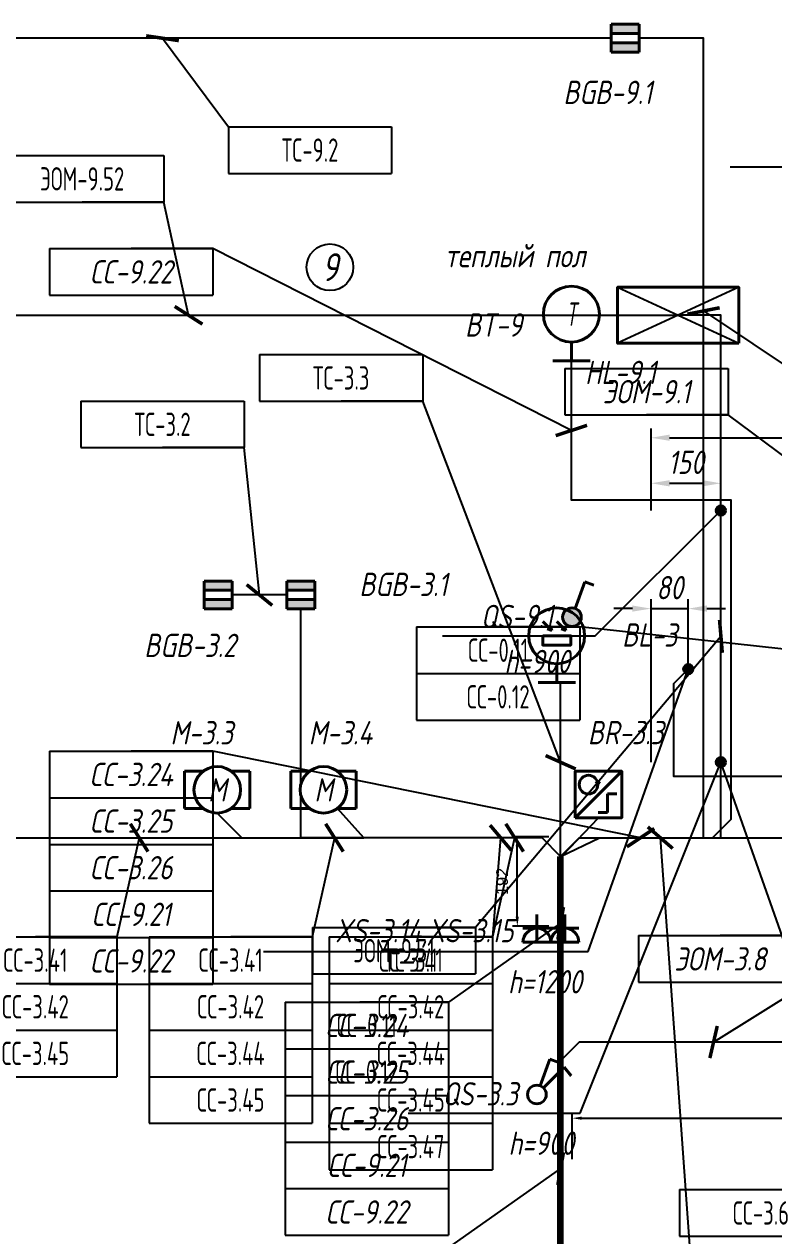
# Model space of a CAD drawing. Header units: millimetres. Extents: x -8189 to 16488, y -6763 to 17206.
# Drawn here: x 5857 to 7465, y 12224 to 14823 of the extents above; entities that cross this region are included whole.
import ezdxf
from ezdxf.enums import TextEntityAlignment as Align

# ---------------------------------------------------------------- set-up
doc = ezdxf.new("R2010")
doc.units = ezdxf.units.MM
for name, color, linetype in [('01 Экспликация', 7, 'Continuous'), ('02 Розетки', 7, 'Continuous'), ('03 Стационарное ЭО', 7, 'Continuous'), ('04 Освещение', 7, 'Continuous'), ('05 Слаботочка', 7, 'Continuous'), ('06 Авт-ка климата', 7, 'Continuous'), ('07 Авт-ка общая', 7, 'Continuous'), ('08 Пож. и техн. сигн.', 7, 'Continuous'), ('10 Привязка', 7, 'Continuous'), ('12 Трассы и коробки 220', 7, 'Continuous'), ('13 Трассы и коробки слаботочки', 7, 'Continuous'), ('14 Лотки', 7, 'Continuous')]:
    doc.layers.add(name, color=color, linetype=linetype)
doc.layers.add('11 Привязка размеры', color=7, linetype='Continuous', plot=False)
doc.styles.add('GOST typeA', font='GOST_A.TTF')
doc.styles.get("Standard").update_dxf_attribs({"font": 'arial.ttf'})
doc.styles.add('ГОСТ-ISOCPEUR', font='isocpeui.ttf', dxfattribs={"width": 0.8})
doc.linetypes.add('220V_LINE', pattern='A,0.2,-0.05,["~220V",Standard,S=0.1,R=0,X=0,Y=-0.05],-0.4,0.1', length=0.75)
doc.dimstyles.new('ISO-25', dxfattribs={"dimtxt": 2.5, "dimasz": 2.5, "dimexe": 1.25, "dimexo": 0.625, "dimtad": 1, "dimtxsty": 'Standard', "dimcen": 2.5, "dimadec": 0, "dimazin": 0, "dimtfac": 1, "dimtmove": 0, "dimatfit": 3, "dimfxl": 1, "dimarcsym": 0})

# ---------------------------------------------------------------- blocks, each defined once
blk = doc.blocks.new('*D80')
at = {"layer": '11 Привязка размеры', "color": 0, "lineweight": -2}
for p, q in [((7201.2, 13780.1), (7201.2, 13956.3)), ((7241.2, 13936.3), (7961.2, 13936.3)), ((8001.2, 13780.1), (8001.2, 13956.3))]:
    blk.add_line(p, q, dxfattribs=at)
at = {"layer": '11 Привязка размеры', "color": 0}
for points in [[(7241.2, 13943), (7241.2, 13929.7), (7201.2, 13936.3)], [(7961.2, 13929.7), (7961.2, 13943), (8001.2, 13936.3)]]:
    blk.add_solid(points, dxfattribs=at)
at = {"layer": 'Defpoints', "color": 0}
for p in [(8001.2, 13936.3), (7201.2, 13780.1), (8001.2, 13780.1)]:
    blk.add_point(p, dxfattribs=at)
at = {"layer": '11 Привязка размеры', "color": 0, "insert": (7554.9, 13981.3), "char_height": 50, "attachment_point": 5, "style": 'ГОСТ-ISOCPEUR'}
blk.add_mtext('800', dxfattribs=at)
blk = doc.blocks.new('электродвигатель')
at = {"color": 0, "lineweight": -2}
for p, q in [((0, 4), (0, 0)), ((0, 4), (2, 4)), ((5, 4), (7, 4)), ((7, 4), (7, 0)), ((0, 0), (2, 0)), ((5, 0), (7, 0))]:
    blk.add_line(p, q, dxfattribs=at)
blk.add_circle((3.5, 2), 2.5, dxfattribs=at)
at = {"color": 0, "lineweight": -2, "style": 'ГОСТ-ISOCPEUR', "width": 0.8}
blk.add_text('M', height=2.5, rotation=360, dxfattribs=at).set_placement((3.5, 2), align=Align.MIDDLE_CENTER)
blk = doc.blocks.new('энкодер')
at = {"color": 0, "lineweight": -2}
for p, q in [((0, 0), (5, 5)), ((2.43, 3.56), (2.2, 3.9)), ((2.43, 3.56), (2.66, 3.9)), ((3.48, 0.56), (3.48, 2.56)), ((3.48, 2.56), (4.48, 2.56)), ((2.48, 0.56), (3.48, 0.56))]:
    blk.add_line(p, q, dxfattribs=at)
blk.add_lwpolyline([(0, 0), (0, 5), (5, 5), (5, 0)], close=True, dxfattribs=at)
blk.add_circle((1.43, 3.56), 1, dxfattribs=at)
blk = doc.blocks.new('геркон')
at = {"lineweight": -2}
for points in [[(3, 2), (3, 3), (0, 3), (0, 2)], [(3, 0), (3, 1), (0, 1), (0, 0)]]:
    blk.add_hatch(color=0, dxfattribs=at).paths.add_polyline_path(points)
at = {"color": 0, "lineweight": -2}
for p, q in [((0, 0), (0, 3)), ((0, 3), (3, 3)), ((3, 3), (3, 0)), ((0, 2), (3, 2)), ((0, 1), (3, 1)), ((3, 0), (0, 0))]:
    blk.add_line(p, q, dxfattribs=at)
blk = doc.blocks.new('кнопка 1 открытая IP44')
at = {"lineweight": -2}
blk.add_hatch(color=0, dxfattribs=at).paths.add_polyline_path([(-1, 0, 1), (1, 0, 1)])
at = {"color": 0, "lineweight": -2}
for p, q in [((0.35, 0.94), (1.39, 3.78)), ((1.39, 3.78), (2.34, 3.45))]:
    blk.add_line(p, q, dxfattribs=at)
blk.add_circle((0, 0), 1, dxfattribs=at)
blk = doc.blocks.new('розетка скрытая трехполюсная')
at = {"color": 0, "lineweight": -2}
for p, q in [((0, 0), (0, 3)), ((-1.5, 1.5), (1.5, 1.5)), ((-1.5, 0), (1.5, 0))]:
    blk.add_line(p, q, dxfattribs=at)
blk.add_arc((0, 0), 1.5, 0, 180, dxfattribs=at)
blk = doc.blocks.new('кнопка 2')
at = {"color": 0, "lineweight": -2}
for p, q in [((0.35, 0.94), (1.39, 3.78)), ((0.71, 0.71), (2.93, 2.93)), ((1.39, 3.78), (2.34, 3.45)), ((2.93, 2.93), (3.66, 2))]:
    blk.add_line(p, q, dxfattribs=at)
blk.add_circle((0, 0), 1, dxfattribs=at)
blk = doc.blocks.new('*D125')
at = {"layer": '11 Привязка размеры', "color": 0, "lineweight": -2}
for p, q in [((7161.2, 13569.8), (7121.2, 13569.8)), ((7201.2, 13240.1), (7201.2, 13589.8)), ((7201.2, 13569.8), (7281.2, 13569.8)), ((7281.2, 13440.1), (7281.2, 13589.8)), ((7321.2, 13569.8), (7361.2, 13569.8))]:
    blk.add_line(p, q, dxfattribs=at)
at = {"layer": '11 Привязка размеры', "color": 0}
for points in [[(7161.2, 13563.2), (7161.2, 13576.5), (7201.2, 13569.8)], [(7321.2, 13576.5), (7321.2, 13563.2), (7281.2, 13569.8)]]:
    blk.add_solid(points, dxfattribs=at)
at = {"layer": 'Defpoints', "color": 0}
for p in [(7281.2, 13569.8), (7281.2, 13440.1), (7201.2, 13240.1)]:
    blk.add_point(p, dxfattribs=at)
at = {"layer": '11 Привязка размеры', "color": 0, "insert": (7241.2, 13614.8), "char_height": 50, "attachment_point": 5, "style": 'ГОСТ-ISOCPEUR'}
blk.add_mtext('80', dxfattribs=at)
blk = doc.blocks.new('*D126')
at = {"layer": '11 Привязка размеры', "color": 0, "lineweight": -2}
for p, q in [((7201.2, 13780.1), (7201.2, 13858.6)), ((7351.2, 13780.1), (7351.2, 13858.6)), ((7241.2, 13838.6), (7311.2, 13838.6))]:
    blk.add_line(p, q, dxfattribs=at)
at = {"layer": '11 Привязка размеры', "color": 0}
for points in [[(7241.2, 13845.3), (7241.2, 13831.9), (7201.2, 13838.6)], [(7311.2, 13831.9), (7311.2, 13845.3), (7351.2, 13838.6)]]:
    blk.add_solid(points, dxfattribs=at)
at = {"layer": 'Defpoints', "color": 0}
for p in [(7351.2, 13838.6), (7201.2, 13780.1), (7351.2, 13780.1)]:
    blk.add_point(p, dxfattribs=at)
at = {"layer": '11 Привязка размеры', "color": 0, "insert": (7276.2, 13883.6), "char_height": 50, "attachment_point": 5, "style": 'ГОСТ-ISOCPEUR'}
blk.add_mtext('150', dxfattribs=at)
blk = doc.blocks.new('фотоэлемент')
at = {"color": 0, "lineweight": -2}
for p, q in [((-1.48, 6.52), (-0.51, 5.55)), ((0.02, 6.52), (0.99, 5.55)), ((-0.51, 5.55), (-1.02, 5.74)), ((-0.51, 5.55), (-0.7, 6.06)), ((0.99, 5.55), (0.48, 5.74)), ((0.99, 5.55), (0.8, 6.06)), ((0, 2), (0, 0)), ((-2, 0), (2, 0))]:
    blk.add_line(p, q, dxfattribs=at)
blk.add_lwpolyline([(-1.5, 5), (1.5, 5), (1.5, 4), (-1.5, 4)], close=True, dxfattribs=at)
blk.add_circle((0, 5), 3, dxfattribs=at)
blk = doc.blocks.new('*T217')
at = {"layer": '02 Розетки', "color": 0, "lineweight": -2}
for p, q in [((0, 0), (350, 0)), ((0, 0), (0, -100)), ((350, 0), (350, -100)), ((0, -100), (350, -100))]:
    blk.add_line(p, q, dxfattribs=at)
at = {"layer": '02 Розетки', "color": 0, "insert": (175, -50), "char_height": 50, "width": 330, "attachment_point": 5, "style": 'ГОСТ-ISOCPEUR'}
blk.add_mtext('{ЭОМ-3.8}', dxfattribs=at)
blk = doc.blocks.new('*T219')
at = {"layer": '02 Розетки', "color": 0, "lineweight": -2}
for p, q in [((0, 0), (350, 0)), ((0, 0), (0, -100)), ((350, 0), (350, -100)), ((0, -100), (350, -100))]:
    blk.add_line(p, q, dxfattribs=at)
at = {"layer": '02 Розетки', "color": 0, "insert": (175, -50), "char_height": 50, "width": 330, "attachment_point": 5, "style": 'ГОСТ-ISOCPEUR'}
blk.add_mtext('{ЭОМ-9.1}', dxfattribs=at)
blk = doc.blocks.new('*T352')
at = {"layer": '04 Освещение', "color": 0, "lineweight": -2}
for p, q in [((0, 0), (350, 0)), ((0, 0), (0, -100)), ((350, 0), (350, -100)), ((0, -100), (350, -100))]:
    blk.add_line(p, q, dxfattribs=at)
at = {"layer": '04 Освещение', "color": 0, "insert": (175, -50), "char_height": 50, "width": 330, "attachment_point": 5, "style": 'GOST typeA'}
blk.add_mtext('{\\W0.8;ЭОМ-9.52}', dxfattribs=at)
blk = doc.blocks.new('*T402')
at = {"layer": '04 Освещение', "color": 0, "lineweight": -2}
for p, q in [((0, 0), (350, 0)), ((0, 0), (0, -100)), ((350, 0), (350, -100)), ((0, -100), (350, -100))]:
    blk.add_line(p, q, dxfattribs=at)
at = {"layer": '04 Освещение', "color": 0, "insert": (175, -50), "char_height": 50, "width": 330, "attachment_point": 5, "style": 'GOST typeA'}
blk.add_mtext('{\\W0.8;ЭОМ-9.51}', dxfattribs=at)
blk = doc.blocks.new('датчик температуры')
at = {"color": 0, "lineweight": -2}
for p, q in [((0, 2), (0, 0)), ((-2, 0), (2, 0))]:
    blk.add_line(p, q, dxfattribs=at)
blk.add_circle((0, 5), 3, dxfattribs=at)
at = {"color": 0, "lineweight": -2, "style": 'ГОСТ-ISOCPEUR', "width": 0.6}
blk.add_text('T', height=2.5, rotation=360, dxfattribs=at).set_placement((-0.01, 5), align=Align.MIDDLE_CENTER)
blk = doc.blocks.new('*T578')
at = {"layer": '06 Авт-ка климата', "color": 0, "lineweight": -2}
for p, q in [((0, 0), (350, 0)), ((0, 0), (0, -500)), ((350, 0), (350, -500)), ((0, -100), (350, -100)), ((0, -200), (350, -200)), ((0, -300), (350, -300)), ((0, -400), (350, -400)), ((0, -500), (350, -500))]:
    blk.add_line(p, q, dxfattribs=at)
at = {"layer": '06 Авт-ка климата', "color": 0, "char_height": 50, "width": 330, "attachment_point": 5, "style": 'ГОСТ-ISOCPEUR'}
for s, insert in [('{СС-3.24}', (175, -50)), ('{СС-3.25}', (175, -150)), ('{СС-3.26}', (175, -250)), ('{СС-9.21}', (175, -350)), ('{СС-9.22}', (175, -450))]:
    blk.add_mtext(s, dxfattribs=dict(at, insert=insert))
blk = doc.blocks.new('*T599')
at = {"layer": '06 Авт-ка климата', "color": 0, "lineweight": -2}
for p, q in [((0, 0), (350, 0)), ((0, 0), (0, -500)), ((350, 0), (350, -500)), ((0, -100), (350, -100)), ((0, -200), (350, -200)), ((0, -300), (350, -300)), ((0, -400), (350, -400)), ((0, -500), (350, -500))]:
    blk.add_line(p, q, dxfattribs=at)
at = {"layer": '06 Авт-ка климата', "color": 0, "char_height": 50, "width": 330, "attachment_point": 5, "style": 'ГОСТ-ISOCPEUR'}
for s, insert in [('{СС-3.24}', (175, -50)), ('{СС-3.25}', (175, -150)), ('{СС-3.26}', (175, -250)), ('{СС-9.21}', (175, -350)), ('{СС-9.22}', (175, -450))]:
    blk.add_mtext(s, dxfattribs=dict(at, insert=insert))
blk = doc.blocks.new('*T601')
at = {"layer": '06 Авт-ка климата', "color": 0, "lineweight": -2}
for p, q in [((0, 0), (350, 0)), ((0, 0), (0, -100)), ((350, 0), (350, -100)), ((0, -100), (350, -100))]:
    blk.add_line(p, q, dxfattribs=at)
at = {"layer": '06 Авт-ка климата', "color": 0, "insert": (175, -50), "char_height": 50, "width": 330, "attachment_point": 5, "style": 'ГОСТ-ISOCPEUR'}
blk.add_mtext('{СС-9.22}', dxfattribs=at)
blk = doc.blocks.new('*T650')
at = {"layer": '05 Слаботочка', "color": 0, "lineweight": -2}
for p, q in [((0, 0), (350, 0)), ((0, 0), (0, -100)), ((350, 0), (350, -100)), ((0, -100), (350, -100))]:
    blk.add_line(p, q, dxfattribs=at)
at = {"layer": '05 Слаботочка', "color": 0, "insert": (175, -50), "char_height": 50, "width": 330, "attachment_point": 5, "style": 'GOST typeA'}
blk.add_mtext('{\\W0.8;СС-3.6}', dxfattribs=at)
blk = doc.blocks.new('*T679')
at = {"layer": '05 Слаботочка', "color": 0, "lineweight": -2}
for p, q in [((0, 0), (350, 0)), ((0, 0), (0, -200)), ((350, 0), (350, -200)), ((0, -100), (350, -100)), ((0, -200), (350, -200))]:
    blk.add_line(p, q, dxfattribs=at)
at = {"layer": '05 Слаботочка', "color": 0, "char_height": 50, "width": 330, "attachment_point": 5, "style": 'GOST typeA'}
for s, insert in [('{\\W0.8;СС-0.11}', (175, -50)), ('{\\W0.8;СС-0.12}', (175, -150))]:
    blk.add_mtext(s, dxfattribs=dict(at, insert=insert))
blk = doc.blocks.new('*T680')
at = {"layer": '05 Слаботочка', "color": 0, "lineweight": -2}
for p, q in [((0, 0), (350, 0)), ((0, 0), (0, -200)), ((350, 0), (350, -200)), ((0, -100), (350, -100)), ((0, -200), (350, -200))]:
    blk.add_line(p, q, dxfattribs=at)
at = {"layer": '05 Слаботочка', "color": 0, "char_height": 50, "width": 330, "attachment_point": 5, "style": 'GOST typeA'}
for s, insert in [('{\\W0.8;СС-0.11}', (175, -50)), ('{\\W0.8;СС-0.12}', (175, -150))]:
    blk.add_mtext(s, dxfattribs=dict(at, insert=insert))
blk = doc.blocks.new('*T691')
at = {"layer": '07 Авт-ка общая', "color": 0, "lineweight": -2}
for p, q in [((0, 0), (350, 0)), ((0, 0), (0, -300)), ((350, 0), (350, -300)), ((0, -100), (350, -100)), ((0, -200), (350, -200)), ((0, -300), (350, -300))]:
    blk.add_line(p, q, dxfattribs=at)
at = {"layer": '07 Авт-ка общая', "color": 0, "char_height": 50, "width": 330, "attachment_point": 5, "style": 'GOST typeA'}
for s, insert in [('{\\W0.8;СС-3.41}', (175, -50)), ('{\\W0.8;СС-3.42}', (175, -150)), ('{\\W0.8;СС-3.45}', (175, -250))]:
    blk.add_mtext(s, dxfattribs=dict(at, insert=insert))
blk = doc.blocks.new('*T692')
at = {"layer": '07 Авт-ка общая', "color": 0, "lineweight": -2}
for p, q in [((0, 0), (350, 0)), ((0, 0), (0, -400)), ((350, 0), (350, -400)), ((0, -100), (350, -100)), ((0, -200), (350, -200)), ((0, -300), (350, -300)), ((0, -400), (350, -400))]:
    blk.add_line(p, q, dxfattribs=at)
at = {"layer": '07 Авт-ка общая', "color": 0, "char_height": 50, "width": 330, "attachment_point": 5, "style": 'GOST typeA'}
for s, insert in [('{\\W0.8;СС-3.41}', (175, -50)), ('{\\W0.8;СС-3.42}', (175, -150)), ('{\\W0.8;СС-3.44}', (175, -250)), ('{\\W0.8;СС-3.45}', (175, -350))]:
    blk.add_mtext(s, dxfattribs=dict(at, insert=insert))
blk = doc.blocks.new('*T693')
at = {"layer": '07 Авт-ка общая', "color": 0, "lineweight": -2}
for p, q in [((0, 0), (350, 0)), ((0, 0), (0, -500)), ((350, 0), (350, -500)), ((0, -100), (350, -100)), ((0, -200), (350, -200)), ((0, -300), (350, -300)), ((0, -400), (350, -400)), ((0, -500), (350, -500))]:
    blk.add_line(p, q, dxfattribs=at)
at = {"layer": '07 Авт-ка общая', "color": 0, "char_height": 50, "width": 330, "attachment_point": 5, "style": 'GOST typeA'}
for s, insert in [('{\\W0.8;СС-3.41}', (175, -50)), ('{\\W0.8;СС-3.42}', (175, -150)), ('{\\W0.8;СС-3.44}', (175, -250)), ('{\\W0.8;СС-3.45}', (175, -350)), ('{\\W0.8;СС-3.47}', (175, -450))]:
    blk.add_mtext(s, dxfattribs=dict(at, insert=insert))
blk = doc.blocks.new('*T726')
at = {"layer": '08 Пож. и техн. сигн.', "color": 0, "lineweight": -2}
for p, q in [((0, 0), (350, 0)), ((0, 0), (0, -100)), ((350, 0), (350, -100)), ((0, -100), (350, -100))]:
    blk.add_line(p, q, dxfattribs=at)
at = {"layer": '08 Пож. и техн. сигн.', "color": 0, "insert": (175, -50), "char_height": 50, "width": 330, "attachment_point": 5, "style": 'GOST typeA'}
blk.add_mtext('{\\W0.8;ТС-3.1}', dxfattribs=at)
blk = doc.blocks.new('*T764')
at = {"layer": '08 Пож. и техн. сигн.', "color": 0, "lineweight": -2}
for p, q in [((0, 0), (350, 0)), ((0, 0), (0, -100)), ((350, 0), (350, -100)), ((0, -100), (350, -100))]:
    blk.add_line(p, q, dxfattribs=at)
at = {"layer": '08 Пож. и техн. сигн.', "color": 0, "insert": (175, -50), "char_height": 50, "width": 330, "attachment_point": 5, "style": 'GOST typeA'}
blk.add_mtext('{\\W0.8;ТС-3.2}', dxfattribs=at)
blk = doc.blocks.new('*T765')
at = {"layer": '08 Пож. и техн. сигн.', "color": 0, "lineweight": -2}
for p, q in [((0, 0), (350, 0)), ((0, 0), (0, -100)), ((350, 0), (350, -100)), ((0, -100), (350, -100))]:
    blk.add_line(p, q, dxfattribs=at)
at = {"layer": '08 Пож. и техн. сигн.', "color": 0, "insert": (175, -50), "char_height": 50, "width": 330, "attachment_point": 5, "style": 'GOST typeA'}
blk.add_mtext('{\\W0.8;ТС-3.3}', dxfattribs=at)
blk = doc.blocks.new('*T766')
at = {"layer": '08 Пож. и техн. сигн.', "color": 0, "lineweight": -2}
for p, q in [((0, 0), (350, 0)), ((0, 0), (0, -100)), ((350, 0), (350, -100)), ((0, -100), (350, -100))]:
    blk.add_line(p, q, dxfattribs=at)
at = {"layer": '08 Пож. и техн. сигн.', "color": 0, "insert": (175, -50), "char_height": 50, "width": 330, "attachment_point": 5, "style": 'GOST typeA'}
blk.add_mtext('{\\W0.8;ТС-9.2}', dxfattribs=at)
blk = doc.blocks.new('*D823')
at = {"layer": '14 Лотки', "color": 0, "lineweight": -2}
for p, q in [((7032.4, 12388.6), (7032.4, 12486.6)), ((7052.4, 12476.6), (8771.2, 12476.6)), ((8791.2, 12388.6), (8791.2, 12486.6))]:
    blk.add_line(p, q, dxfattribs=at)
at = {"layer": '14 Лотки', "color": 0}
for points in [[(7052.4, 12479.9), (7052.4, 12473.2), (7032.4, 12476.6)], [(8771.2, 12473.2), (8771.2, 12479.9), (8791.2, 12476.6)]]:
    blk.add_solid(points, dxfattribs=at)
at = {"layer": 'Defpoints', "color": 0}
for p in [(8791.2, 12476.6), (7032.4, 12388.6), (8791.2, 12388.6)]:
    blk.add_point(p, dxfattribs=at)
at = {"layer": '14 Лотки', "color": 0, "insert": (7911.8, 12509.1), "char_height": 25, "attachment_point": 5}
blk.add_mtext('1759', dxfattribs=at)
blk = doc.blocks.new('*D824')
at = {"layer": '14 Лотки', "color": 0, "lineweight": -2}
for p, q in [((6982.4, 13080.1), (6904.4, 13080.1)), ((6914.4, 12908.6), (6914.4, 13060.1)), ((6982.4, 12888.6), (6904.4, 12888.6))]:
    blk.add_line(p, q, dxfattribs=at)
at = {"layer": '14 Лотки', "color": 0}
for points in [[(6917.7, 13060.1), (6911, 13060.1), (6914.4, 13080.1)], [(6911, 12908.6), (6917.7, 12908.6), (6914.4, 12888.6)]]:
    blk.add_solid(points, dxfattribs=at)
at = {"layer": 'Defpoints', "color": 0}
for p in [(6914.4, 13080.1), (6982.4, 13080.1), (6982.4, 12888.6)]:
    blk.add_point(p, dxfattribs=at)
at = {"layer": '14 Лотки', "color": 0, "insert": (6881.9, 12984.4), "char_height": 25, "attachment_point": 5, "rotation": 90}
blk.add_mtext('192', dxfattribs=at)

msp = doc.modelspace()

# ---------------------------------------------------------------- hatches: boundary and pattern name
at = {"layer": '02 Розетки'}
msp.add_hatch(color=256, dxfattribs=at).paths.add_polyline_path([(7271.2, 13440.1, 1), (7291.2, 13440.1, 1)])
at = {"layer": '04 Освещение'}
msp.add_hatch(color=256, dxfattribs=at).paths.add_polyline_path([(7341.2, 13780.1, 1), (7361.2, 13780.1, 1)])
at = {"layer": '10 Привязка'}
msp.add_hatch(color=256, dxfattribs=at).paths.add_polyline_path([(7341.2, 13240.1, 1), (7361.2, 13240.1, 1)])

# ---------------------------------------------------------------- linework, layer by layer
at = {"layer": '01 Экспликация'}
msp.add_circle((6512.6, 14302.2), 50, dxfattribs=at)
at = {"layer": '02 Розетки'}
for p, q in [((7066.5, 12833.9), (7281.2, 13440.1)), ((6369.9, 12833.9), (7066.5, 12833.9))]:
    msp.add_line(p, q, dxfattribs=at)
at = {"layer": '02 Розетки', "lineweight": 40}
msp.add_circle((7281.2, 13440.1), 10, dxfattribs=at)
at = {"layer": '03 Стационарное ЭО', "color": 7}
msp.add_line((7371.3, 14517.2), (8335.6, 14517.2), dxfattribs=at)
at = {"layer": '04 Освещение', "color": 3}
for p, q in [((7129.4, 14259), (7389.4, 14139)), ((7389.4, 14259), (7129.4, 14139))]:
    msp.add_line(p, q, dxfattribs=at)
at = {"layer": '04 Освещение'}
for p, q in [((7081.7, 13511.4), (7351.2, 13780.1)), ((6753.8, 13511.4), (7081.7, 13511.4)), ((7049.6, 12487.4), (7351.2, 13240.1)), ((6680.4, 12487.4), (7049.6, 12487.4))]:
    msp.add_line(p, q, dxfattribs=at)
at = {"layer": '04 Освещение', "color": 3, "lineweight": 40}
msp.add_lwpolyline([(7389.4, 14139), (7389.4, 14259), (7129.4, 14259), (7129.4, 14139)], close=True, dxfattribs=at)
at = {"layer": '04 Освещение', "linetype": '220V_LINE', "ltscale": 200, "flags": 128}
for points in [[(5533.1, 14199), (7259.4, 14199)], [(7351.2, 13780.1), (7351.2, 14199), (7259.4, 14199), (7259.4, 14199)], [(7351.2, 13240.1), (7351.2, 13780.1)]]:
    msp.add_lwpolyline(points, dxfattribs=at)
at = {"layer": '04 Освещение', "lineweight": 40}
msp.add_circle((7351.2, 13780.1), 10, dxfattribs=at)
at = {"layer": '05 Слаботочка'}
for points in [[(7007.4, 13038.3), (7047.4, 13078.3), (7738.6, 13078.3), (7738.6, 13832.6)], [(8791.2, 12639.9), (7047.4, 12639.9), (7007.4, 12599.9)]]:
    msp.add_lwpolyline(points, dxfattribs=at)
at = {"layer": '06 Авт-ка климата'}
for points in [[(7332.9, 13078.3), (7372.9, 13118.3), (7372.9, 13802.3), (7030.4, 13802.3), (7030.4, 14101.5)], [(7007.4, 13038.3), (7047.4, 13078.3), (8145.2, 13078.3)]]:
    msp.add_lwpolyline(points, dxfattribs=at)
at = {"layer": '07 Авт-ка общая'}
msp.add_line((7600.7, 12531.5), (7351.2, 13240.1), dxfattribs=at)
for points in [[(7007.4, 13038.3), (7090.9, 13078.3), (7351.2, 13078.3), (7351.2, 13240.1)], [(6270.7, 13131), (6323.4, 13078.3), (6585.1, 13078.3)], [(7007.4, 13038.3), (6967.4, 13078.3), (6585.1, 13078.3), (6528.7, 13141)], [(5558, 13121), (5600.6, 13078.3), (6323.4, 13078.3)], [(7011.9, 13040.9), (7088.6, 13121)]]:
    msp.add_lwpolyline(points, dxfattribs=at)
at = {"layer": '08 Пож. и техн. сигн.'}
msp.add_line((6419.9, 13599), (6302.7, 13599), dxfattribs=at)
for points in [[(7115.8, 14793.4), (5523.8, 14793.4)], [(7007.4, 13038.3), (7047.4, 13078.3), (7313.8, 13078.3), (7313.8, 14793.4), (7175.8, 14793.4)], [(7007.4, 13038.3), (6967.4, 13078.3), (6449.9, 13078.3), (6449.9, 13569)], [(7007.4, 13038.3), (7007.4, 13411.5)]]:
    msp.add_lwpolyline(points, dxfattribs=at)
at = {"layer": '10 Привязка', "lineweight": 40}
msp.add_circle((7351.2, 13240.1), 10, dxfattribs=at)
at = {"layer": '12 Трассы и коробки 220', "linetype": '220V_LINE', "ltscale": 200, "flags": 128}
msp.add_lwpolyline([(8322.8, 13209.4), (8298.7, 13209.4), (7250.5, 13209.4), (7250.5, 13409.4), (7281.2, 13440.1)], dxfattribs=at)
at = {"layer": '13 Трассы и коробки слаботочки', "lineweight": 100}
msp.add_line((7007.4, 9570.1), (7007.4, 13038.3), dxfattribs=at)

# ---------------------------------------------------------------- block references
for name, p in [('*T766', (6294.8, 14603.5)), ('*T352', (5806, 14541.7)), ('*T601', (5911.2, 14342.2)), ('*T765', (6361.5, 14114.6)), ('*T219', (7016.7, 14085.2)), ('*T764', (5978.5, 14015.1)), ('*T680', (6698.4, 13530.5)), ('*T599', (5911.2, 13264)), ('*T691', (5705.7, 12865.6)), ('*T692', (6124.6, 12865.6)), ('*T402', (6475, 12886)), ('*T693', (6511.1, 12865.6)), ('*T726', (6511.1, 12865.6)), ('*T217', (7174.6, 12868.3)), ('*T578', (6416.7, 12725.4)), ('*T679', (6416.7, 12725.4)), ('*T650', (7262, 12323.3))]:
    msp.add_blockref(name, p)
at = {"layer": '02 Розетки', "color": 1, "lineweight": 40, "xscale": 20, "yscale": 20, "zscale": 20}
for p in [(6956.5, 12853.9), (7016.5, 12853.9)]:
    msp.add_blockref('розетка скрытая трехполюсная', p, dxfattribs=at)
at = {"layer": '04 Освещение', "color": 3, "lineweight": 40, "xscale": 20, "yscale": 20, "zscale": 20}
for name, p in [('кнопка 1 открытая IP44', (7031.7, 13551.4)), ('кнопка 2', (6956.4, 12527.4))]:
    msp.add_blockref(name, p, dxfattribs=at)
at = {"layer": '06 Авт-ка климата', "lineweight": 40, "xscale": 20, "yscale": 20, "zscale": 20}
msp.add_blockref('датчик температуры', (7030.4, 14101.5), dxfattribs=at)
at = {"layer": '07 Авт-ка общая', "lineweight": 40, "xscale": 20, "yscale": 20, "zscale": 20}
for name, p in [('электродвигатель', (6200.7, 13141)), ('электродвигатель', (6428.7, 13141)), ('энкодер', (7038.6, 13121))]:
    msp.add_blockref(name, p, dxfattribs=at)
at = {"layer": '08 Пож. и техн. сигн.', "lineweight": 40, "xscale": 20, "yscale": 20, "zscale": 20}
for name, p in [('геркон', (7115.8, 14763.4)), ('геркон', (6242.7, 13569)), ('геркон', (6419.9, 13569)), ('фотоэлемент', (6998.9, 13411.5))]:
    msp.add_blockref(name, p, dxfattribs=at)

# ---------------------------------------------------------------- texts
at = {"layer": '01 Экспликация', "style": 'ГОСТ-ISOCPEUR', "width": 0.8}
msp.add_text('9', height=60, dxfattribs=at).set_placement((6512.6, 14302.2), align=Align.MIDDLE)
at = {"layer": '02 Розетки', "linetype": 'Continuous', "style": 'ГОСТ-ISOCPEUR', "width": 0.8}
for s, p in [('XS-3.14,XS-3.15', (6906.5, 12853.9)), ('h=1200', (7053.3, 12744.3))]:
    msp.add_text(s, height=50, dxfattribs=at).set_placement(p, align=Align.RIGHT)
at = {"layer": '04 Освещение', "linetype": 'Continuous', "style": 'ГОСТ-ISOCPEUR', "width": 0.8}
for s, p in [('HL-9.1', (7212, 14051.5)), ('QS-9.1', (6991.2, 13528)), ('QS-3.3', (6915.9, 12503.9)), ('h=900', (7036.3, 12397.9))]:
    msp.add_text(s, height=50, dxfattribs=at).set_placement(p, align=Align.RIGHT)
msp.add_text('h=900', height=50, dxfattribs=at).set_placement((6886.7, 13431.4))
at = {"layer": '06 Авт-ка климата', "linetype": 'Continuous', "style": 'ГОСТ-ISOCPEUR', "width": 0.8}
for s, p in [('теплый пол', (7060.8, 14301.9)), ('BT-9', (6924.7, 14153.3))]:
    msp.add_text(s, height=50, dxfattribs=at).set_placement(p, align=Align.RIGHT)
at = {"layer": '07 Авт-ка общая', "linetype": 'Continuous', "style": 'ГОСТ-ISOCPEUR', "width": 0.8}
for s, p in [('M-3.3', (6304.7, 13278.4)), ('M-3.4', (6603.3, 13278.4)), ('BR-3.3', (7228.2, 13278.8))]:
    msp.add_text(s, height=50, dxfattribs=at).set_placement(p, align=Align.RIGHT)
at = {"layer": '08 Пож. и техн. сигн.', "linetype": 'Continuous', "style": 'ГОСТ-ISOCPEUR', "width": 0.8}
for s, p in [('BGB-9.1', (7203.9, 14652.3)), ('BGB-3.1', (6764.9, 13596.7)), ('BGB-3.2', (6310.8, 13465.9)), ('BL-3', (7257.5, 13488.2))]:
    msp.add_text(s, height=50, dxfattribs=at).set_placement(p, align=Align.RIGHT)

# ---------------------------------------------------------------- dimensions: what is measured, and where the dimension line sits
at = {"layer": '11 Привязка размеры'}
for base, p1, p2, picture, middle in [((8001.2, 13936.3), (7201.2, 13780.1), (8001.2, 13780.1), '*D80', (7554.9, 13936.3)), ((7281.2, 13569.8), (7201.2, 13240.1), (7281.2, 13440.1), '*D125', (7241.2, 13569.8))]:
    dim = msp.add_linear_dim(base=base, p1=p1, p2=p2, dimstyle='ISO-25', override={"dimtxt": 50, "dimasz": 40, "dimexe": 20, "dimexo": 0, "dimgap": 20, "dimdec": 0, "dimtxsty": 'ГОСТ-ISOCPEUR'}, dxfattribs=at)
    dim.commit()
    dim.dimension.update_dxf_attribs({"geometry": picture, "text_midpoint": middle, "dimtype": 160})
dim = msp.add_linear_dim(base=(7351.2, 13838.6), p1=(7201.2, 13780.1), p2=(7351.2, 13780.1), dimstyle='ISO-25', override={"dimtxt": 50, "dimasz": 40, "dimexe": 20, "dimexo": 0, "dimgap": 20, "dimdec": 0, "dimtxsty": 'ГОСТ-ISOCPEUR'}, dxfattribs=at)
dim.commit()
dim.dimension.update_dxf_attribs({"geometry": '*D126', "text_midpoint": (7276.2, 13883.6)})
at = {"layer": '14 Лотки'}
dim = msp.add_linear_dim(base=(6914.3796078, 13080.1152621), p1=(6982.3997846, 12888.6152621), p2=(6982.3997846, 13080.1152621), angle=90, dimstyle='ISO-25', override={"dimtxt": 25, "dimasz": 20, "dimexe": 10, "dimexo": 0, "dimgap": 20, "dimdec": 0}, dxfattribs=at)
dim.commit()
dim.dimension.update_dxf_attribs({"geometry": '*D824', "text_midpoint": (6881.8796078, 12984.3652621)})
dim = msp.add_linear_dim(base=(8791.2, 12476.6), p1=(7032.4, 12388.6), p2=(8791.2, 12388.6), dimstyle='ISO-25', override={"dimtxt": 25, "dimasz": 20, "dimexe": 10, "dimexo": 0, "dimgap": 20, "dimdec": 0}, dxfattribs=at)
dim.commit()
dim.dimension.update_dxf_attribs({"geometry": '*D823', "text_midpoint": (7911.8, 12509.1)})

# ---------------------------------------------------------------- leaders
at = {"layer": '02 Розетки'}
for points in [[(8001.2, 13514.8), (7366.7, 13985.2), (7191.7, 13985.2)], [(7706.1, 13209.4), (7524.6, 12868.3), (7349.6, 12868.3)]]:
    msp.add_leader(points, dimstyle='ISO-25', override={"dimasz": 50, "dimgap": 1, "dimtad": 0, "dimldrblk": 'ArchTick'}, dxfattribs=at)
at = {"layer": '04 Освещение'}
for points in [[(6209.3, 14199), (6156, 14441.7), (5981, 14441.7)], [(7351.2, 13510.1), (6825, 12886), (6650, 12886)]]:
    msp.add_leader(points, dimstyle='ISO-25', override={"dimasz": 50, "dimgap": 1, "dimtad": 0, "dimldrblk": 'ArchTick'}, dxfattribs=at)
at = {"layer": '05 Слаботочка'}
for points in [[(7738.6, 13455.5), (7048.4, 13530.5), (6858.2, 13530.5)], [(7007.4, 12894.7), (6766.7, 12725.4), (6576.5, 12725.4)], [(7335.4, 12639.9), (7570.1, 12786.7), (7745.1, 12786.7)], [(7007.4, 12368.5), (6766.7, 12199.2), (6576.5, 12199.2)]]:
    msp.add_leader(points, dimstyle='ISO-25', override={"dimasz": 50, "dimgap": 1, "dimtad": 0, "dimldrblk": 'ArchTick'}, dxfattribs=at)
at = {"layer": '06 Авт-ка климата'}
for points in [[(7030.4, 13951.9), (6261.2, 14342.2), (6086.2, 14342.2)], [(7178.9, 13078.3), (6261.2, 13264), (6086.2, 13264)], [(7007.4, 12894.7), (6766.7, 12725.4), (6576.5, 12725.4)]]:
    msp.add_leader(points, dimstyle='ISO-25', override={"dimasz": 50, "dimgap": 1, "dimtad": 0, "dimldrblk": 'ArchTick'}, dxfattribs=at)
at = {"layer": '07 Авт-ка общая'}
for points in [[(6103.3, 13078.3), (6055.7, 12865.6), (5880.7, 12865.6)], [(6522.2, 13078.3), (6474.6, 12865.6), (6299.6, 12865.6)], [(6878.7, 13078.3), (6861.1, 12865.6), (6670.9, 12865.6)], [(7221.1, 13078.3), (7287.2, 12158.6), (7462.2, 12158.6)]]:
    msp.add_leader(points, dimstyle='ISO-25', override={"dimasz": 50, "dimgap": 1, "dimtad": 0, "dimldrblk": 'ArchTick'}, dxfattribs=at)
at = {"layer": '08 Пож. и техн. сигн.'}
for points in [[(6153.4, 14793.4), (6294.8, 14603.5), (6454.7, 14603.5)], [(7313.8, 14208.3), (7544.9, 14053.8), (7704.8, 14053.8)], [(7007.4, 13240.1), (6711.5, 14014.6), (6536.5, 14014.6)], [(6361.3, 13599), (6328.5, 13915.1), (6153.5, 13915.1)], [(6908.7, 13078.3), (6861.1, 12865.6), (6686.1, 12865.6)]]:
    msp.add_leader(points, dimstyle='ISO-25', override={"dimasz": 50, "dimgap": 1, "dimtad": 0, "dimldrblk": 'ArchTick'}, dxfattribs=at)

doc.saveas('drawing.dxf')
